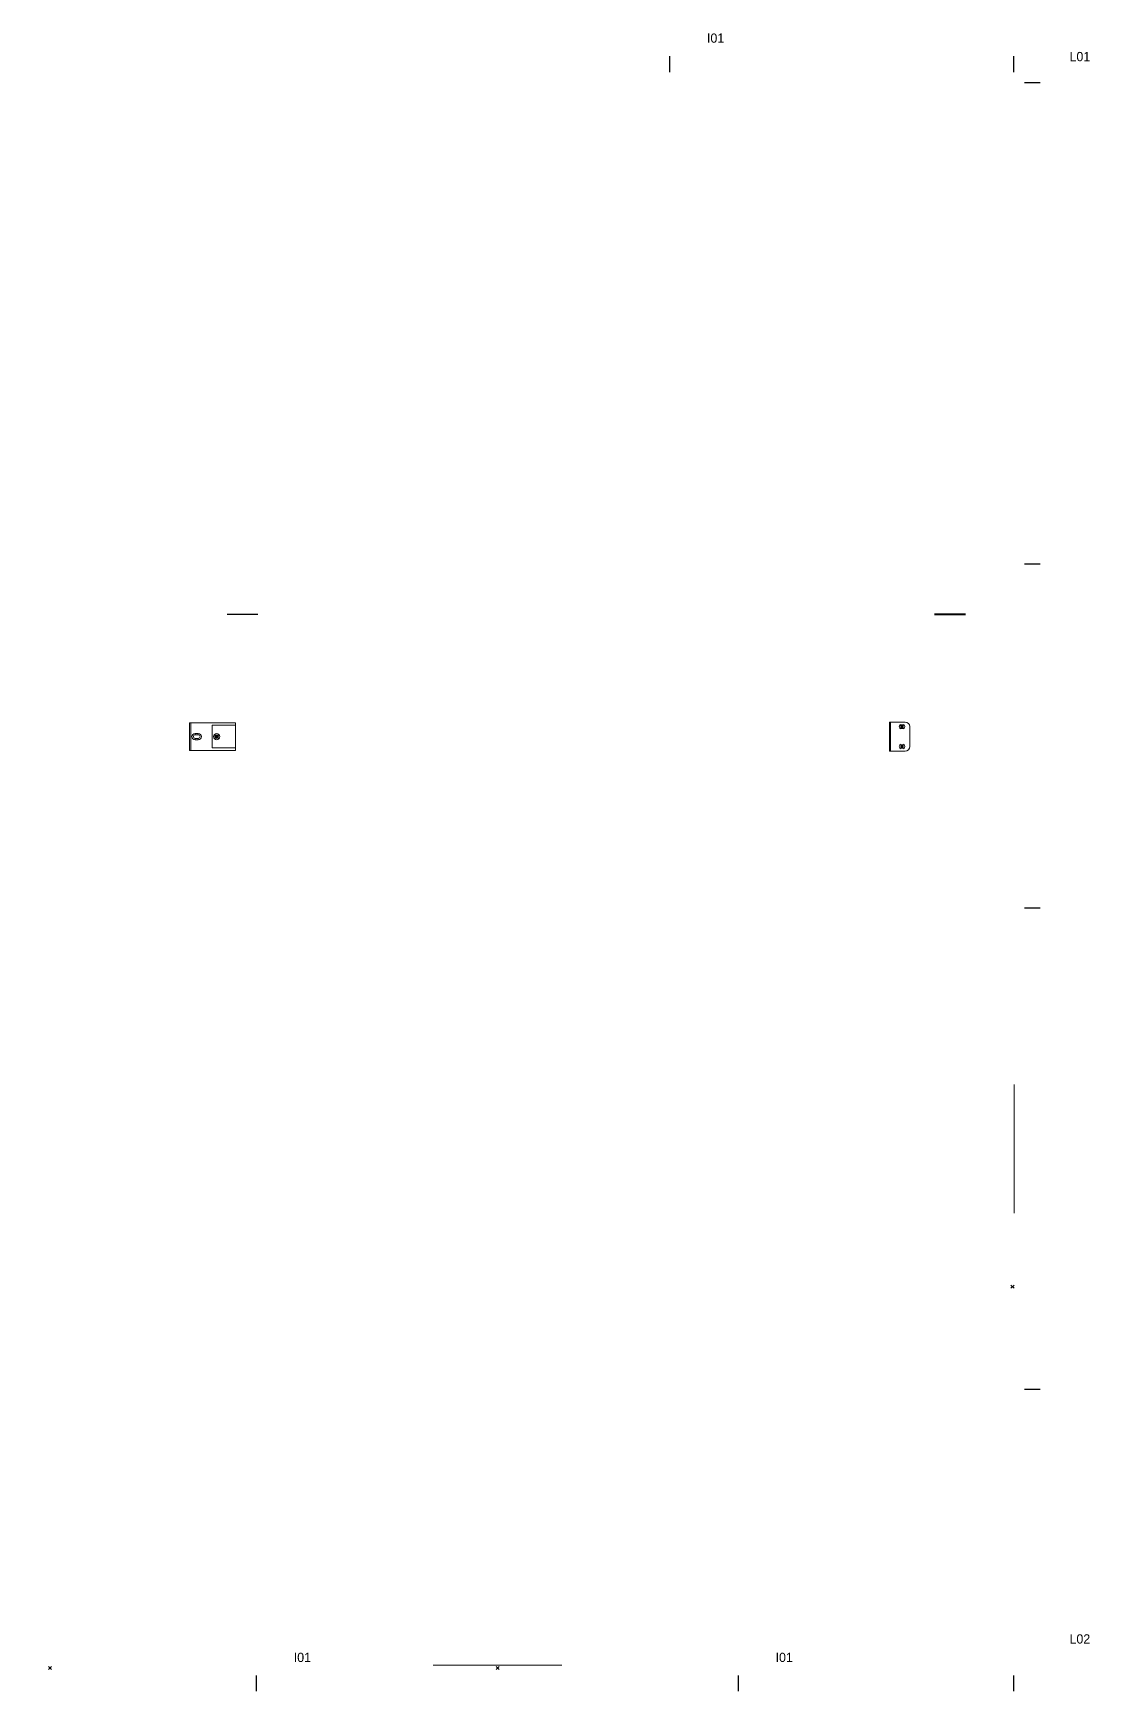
# Model space of a CAD drawing. Header units: inches. Extents: x 162 to 11993, y 18 to 332.
# Drawn here: x 8145.6 to 8237.7, y 41.7 to 187.2 of the extents above; entities that cross this region are included whole.
import ezdxf
from ezdxf.enums import TextEntityAlignment as Align

# ---------------------------------------------------------------- set-up
doc = ezdxf.new("R2010")
doc.units = ezdxf.units.IN
doc.header["$MEASUREMENT"] = 0
for name, color, linetype in [('DD2D_Geometry', 7, 'Continuous'), ('ENFASIS NEW', 7, 'Continuous'), ('Id Unión', 7, 'Continuous'), ('PV-26D', 7, 'Continuous')]:
    doc.layers.add(name, color=color, linetype=linetype)
doc.styles.get("Standard").update_dxf_attribs({"font": 'stylu.ttf'})

# ---------------------------------------------------------------- blocks, each defined once
blk = doc.blocks.new('DD40102466AB')
at = {"color": 1}
for p, q in [((0.0035, -0.0035), (-0.0035, 0.0035)), ((0.0035, 0.0035), (-0.0035, -0.0035))]:
    blk.add_line(p, q, dxfattribs=at)
blk.add_point((0, 0))
blk.add_point((0, 0))
blk.add_point((0, 0), dxfattribs=at)
blk = doc.blocks.new('DD40102442AB')
at = {"color": 1}
for p, q in [((0.0035, -0.0035), (-0.0035, 0.0035)), ((0.0035, 0.0035), (-0.0035, -0.0035))]:
    blk.add_line(p, q, dxfattribs=at)
blk.add_point((0, 0))
blk.add_point((0, 0))
blk.add_point((0, 0), dxfattribs=at)
blk = doc.blocks.new('DD40123072AB')
at = {"layer": 'PV-26D'}
for p, q in [((-0.8175, -0.1166, 0.75), (-0.7495, -0.1166, 0.75)), ((-0.7495, -0.1167, 0.75), (-0.8175, -0.1167, 0.75)), ((0.8175, -0.1166, 0.75), (0.7495, -0.1166, 0.75)), ((0.7495, -0.1167, 0.75), (0.8175, -0.1167, 0.75))]:
    blk.add_line(p, q, dxfattribs=at)
blk = doc.blocks.new('DD305172S')
at = {"color": 0, "linetype": 'Continuous', "lineweight": 0}
for p, q in [((-0.06, 0.0305, 0.722), (-0.0573, 0.0305, 0.722)), ((-0.06, -0.0305, 0.722), (-0.06, 0.0305, 0.722)), ((-0.0573, 0.0305, 0.722), (0.038, 0.0305, 0.722)), ((-0.0573, 0.0305, 0.722), (-0.0573, -0.0305, 0.722)), ((-0.0475, 0.007, 0.722), (-0.0405, 0.007, 0.722)), ((-0.0475, 0.004, 0.722), (-0.0475, 0.007, 0.722)), ((-0.0405, 0.004, 0.722), (-0.0475, 0.004, 0.722)), ((-0.0405, 0.007, 0.722), (-0.0405, 0.004, 0.722)), ((0.038, 0.025, 0.722), (-0.01, 0.025, 0.722)), ((-0.01, -0.025, 0.722), (-0.01, 0.025, 0.722)), ((0.038, 0.0305, 0.722), (0.042, 0.0305, 0.722)), ((0.0393, 0.025, 0.722), (0.038, 0.025, 0.722)), ((0.042, 0.025, 0.722), (0.0393, 0.025, 0.722)), ((0.042, 0.0112, 0.722), (0.042, 0.0305, 0.722)), ((0.042, 0.0096, 0.722), (0.042, 0.0112, 0.722)), ((0.042, -0.0096, 0.722), (0.042, 0.0096, 0.722)), ((1.49, 0.0308, 0.722), (1.49, 0.032, 0.722)), ((1.4935, 0.032, 0.722), (1.49, 0.032, 0.722)), ((1.49, 0.0112, 0.722), (1.49, 0.0308, 0.722)), ((1.49, 0.0096, 0.722), (1.49, 0.0112, 0.722)), ((1.49, -0.0096, 0.722), (1.49, 0.0096, 0.722)), ((1.4927, -0.032, 0.722), (1.4927, 0.032, 0.722)), ((1.525, 0.032, 0.722), (1.4935, 0.032, 0.722)), ((1.5204, 0.026, 0.722), (1.5157, 0.026, 0.722)), ((1.5157, 0.018, 0.722), (1.5204, 0.018, 0.722)), ((1.535, -0.022, 0.722), (1.535, 0.022, 0.722)), ((-0.0573, -0.0305, 0.722), (-0.06, -0.0305, 0.722)), ((-0.0573, -0.0305, 0.722), (0.038, -0.0305, 0.722)), ((-0.0475, -0.004, 0.722), (-0.0475, -0.007, 0.722)), ((-0.0475, -0.004, 0.722), (-0.0405, -0.004, 0.722)), ((-0.0405, -0.007, 0.722), (-0.0475, -0.007, 0.722)), ((-0.0405, -0.007, 0.722), (-0.0405, -0.004, 0.722)), ((-0.01, -0.025, 0.722), (0.038, -0.025, 0.722)), ((0.038, -0.025, 0.722), (0.0393, -0.025, 0.722)), ((0.038, -0.0305, 0.722), (0.042, -0.0305, 0.722)), ((0.0393, -0.025, 0.722), (0.042, -0.025, 0.722)), ((0.042, -0.0112, 0.722), (0.042, -0.0096, 0.722)), ((0.042, -0.0305, 0.722), (0.042, -0.0112, 0.722)), ((1.49, -0.0112, 0.722), (1.49, -0.0096, 0.722)), ((1.49, -0.0308, 0.722), (1.49, -0.0112, 0.722)), ((1.49, -0.032, 0.722), (1.49, -0.0308, 0.722)), ((1.4935, -0.032, 0.722), (1.49, -0.032, 0.722)), ((1.525, -0.032, 0.722), (1.4935, -0.032, 0.722)), ((1.5204, -0.018, 0.722), (1.5157, -0.018, 0.722)), ((1.5157, -0.026, 0.722), (1.5204, -0.026, 0.722))]:
    blk.add_line(p, q, dxfattribs=at)
at = {"color": 1}
for p, q in [((-0.0049, -0.0049, 0.722), (0.0049, 0.0049, 0.722)), ((0.0049, -0.0049, 0.722), (-0.0049, 0.0049, 0.722)), ((1.5131, 0.0171, 0.722), (1.523, 0.0269, 0.722)), ((1.523, 0.0171, 0.722), (1.5131, 0.0269, 0.722)), ((1.5131, -0.0269, 0.722), (1.523, -0.0171, 0.722)), ((1.523, -0.0269, 0.722), (1.5131, -0.0171, 0.722))]:
    blk.add_line(p, q, dxfattribs=at)
at = {"color": 0, "linetype": 'Continuous', "lineweight": 0}
for centre, radius, start, end in [((-0.0475, 0, 0.722), 0.00697, 90, 270), ((-0.0475, 0, 0.722), 0.00397, 90, 270), ((-0.0405, 0, 0.722), 0.00697, 270, 90), ((-0.0405, 0, 0.722), 0.00397, 270, 90), ((0, 0, 0.722), 0.00697, 90, 270), ((0, 0, 0.722), 0.00397, 90, 270), ((0, 0, 0.722), 0.00255, 90, 270), ((0, 0, 0.722), 0.00697, 270, 90), ((0, 0, 0.722), 0.00397, 270, 90), ((0, 0, 0.722), 0.00255, 270, 90), ((1.5157, 0.022, 0.722), 0.00397, 90, 270), ((1.5181, 0.022, 0.722), 0.00255, 90, 270), ((1.5181, 0.022, 0.722), 0.00255, 270, 90), ((1.5204, 0.022, 0.722), 0.00397, 270, 90), ((1.525, 0.022, 0.722), 0.01, 0, 90), ((1.5157, -0.022, 0.722), 0.00397, 90, 270), ((1.5181, -0.022, 0.722), 0.00255, 90, 270), ((1.5181, -0.022, 0.722), 0.00255, 270, 90), ((1.5204, -0.022, 0.722), 0.00397, 270, 90), ((1.525, -0.022, 0.722), 0.01, 270, 0)]:
    blk.add_arc(centre, radius, start, end, dxfattribs=at)
for p in [(0, 0, 0.722), (1.5181, 0.022, 0.722), (1.5181, -0.022, 0.722)]:
    blk.add_point(p)
blk = doc.blocks.new('DD40102436AB')
at = {"color": 1}
for p, q in [((0.0035, -0.0035), (-0.0035, 0.0035)), ((0.0035, 0.0035), (-0.0035, -0.0035))]:
    blk.add_line(p, q, dxfattribs=at)
blk.add_point((0, 0))
blk.add_point((0, 0))
blk.add_point((0, 0), dxfattribs=at)
blk = doc.blocks.new('DD101042423D')
blk.add_line((0, 0.0175), (0, -0.0175))
blk = doc.blocks.new('SPACE_DD10104242')
blk.add_blockref('DD101042423D', (0, 0))
blk = doc.blocks.new('DD101030423D')
blk.add_line((0, 0.0175), (0, -0.0175))
blk = doc.blocks.new('SPACE_DD10103042')
blk.add_blockref('DD101030423D', (0, 0))
blk = doc.blocks.new('DD101024423D')
blk.add_line((0, 0.0175), (0, -0.0175))
blk = doc.blocks.new('SPACE_DD10102442')
blk.add_blockref('DD101024423D', (0, 0))
blk = doc.blocks.new('DD101024303D')
blk.add_line((0, 0.0175), (0, -0.0175))
blk = doc.blocks.new('SPACE_DD10102430')
blk.add_blockref('DD101024303D', (0, 0))
blk = doc.blocks.new('DD101042303D')
blk.add_line((0, 0.0175), (0, -0.0175))
blk = doc.blocks.new('SPACE_DD10104230')
blk.add_blockref('DD101042303D', (0, 0))
blk = doc.blocks.new('DD101036303D')
blk.add_line((0, 0.0175), (0, -0.0175))
blk = doc.blocks.new('SPACE_DD10103630')
blk.add_blockref('DD101036303D', (0, 0))
blk = doc.blocks.new('DD101036423D')
blk.add_line((0, 0.0175), (0, -0.0175))
blk = doc.blocks.new('SPACE_DD10103642')
blk.add_blockref('DD101036423D', (0, 0))
blk = doc.blocks.new('DD20154223')
blk.add_attdef('A', text='', height=0.03).set_placement((0.5285, 0.156, 0.012), align=Align.MIDDLE_CENTER)
blk = doc.blocks.new('DD20114212')
blk.add_attdef('A', text='', height=0.03).set_placement((0.5285, 0.156, 0.012), align=Align.MIDDLE_CENTER)
blk = doc.blocks.new('DD20114206')
blk.add_attdef('A', text='', height=0.03).set_placement((0.5285, 0.076, 0.012), align=Align.MIDDLE_CENTER)
blk = doc.blocks.new('DD20154205')
blk.add_attdef('A', text='', height=0.03).set_placement((0.5285, 0.076, 0.012), align=Align.MIDDLE_CENTER)
blk = doc.blocks.new('DD20114224')
blk.add_attdef('A', text='', height=0.03).set_placement((0.5285, 0.156, 0.012), align=Align.MIDDLE_CENTER)
blk = doc.blocks.new('DD20153023')
blk.add_attdef('A', text='', height=0.03).set_placement((0.376, 0.156, 0.012), align=Align.MIDDLE_CENTER)
blk = doc.blocks.new('DD20113012')
blk.add_attdef('A', text='', height=0.03).set_placement((0.376, 0.156, 0.012), align=Align.MIDDLE_CENTER)
blk = doc.blocks.new('DD20113006')
blk.add_attdef('A', text='', height=0.03).set_placement((0.376, 0.076, 0.012), align=Align.MIDDLE_CENTER)
blk = doc.blocks.new('DD20153029')
blk.add_attdef('A', text='', height=0.03).set_placement((0.376, 0.156, 0.012), align=Align.MIDDLE_CENTER)
blk = doc.blocks.new('DD20154217')
blk.add_attdef('A', text='', height=0.03).set_placement((0.5285, 0.156, 0.012), align=Align.MIDDLE_CENTER)
blk = doc.blocks.new('DD20314212')
at = {"color": 0, "linetype": 'Continuous', "lineweight": 0}
for p, q in [((0.4935, 0.164, 0.012), (0.4935, 0.129, 0.012)), ((0.5635, 0.164, 0.012), (0.4935, 0.164, 0.012)), ((0.5635, 0.129, 0.012), (0.5635, 0.164, 0.012)), ((0.4935, 0.129, 0.012), (0.5635, 0.129, 0.012)), ((0.671, 0.1065, 0.012), (0.386, 0.1065, 0.012)), ((0.386, 0.1065, 0.012), (0.386, 0.0165, 0.012)), ((0.671, 0.0165, 0.012), (0.671, 0.1065, 0.012)), ((0.386, 0.0165, 0.012), (0.671, 0.0165, 0.012))]:
    blk.add_line(p, q, dxfattribs=at)
for centre, start, end in [((0.487, 0.1465, 0.012), 0, 180), ((0.57, 0.1465, 0.012), 0, 180), ((0.487, 0.1465, 0.012), 180, 0), ((0.57, 0.1465, 0.012), 180, 0)]:
    blk.add_arc(centre, 0.00159, start, end, dxfattribs=at)
blk.add_attdef('A', text='', height=0.03).set_placement((0.1483, 0.1978, 0.015), align=Align.MIDDLE_CENTER)
blk = doc.blocks.new('DD20152423')
blk.add_attdef('A', text='', height=0.03).set_placement((0.3, 0.156, 0.012), align=Align.MIDDLE_CENTER)
blk = doc.blocks.new('DD20112412')
blk.add_attdef('A', text='', height=0.03).set_placement((0.3, 0.156, 0.012), align=Align.MIDDLE_CENTER)
blk = doc.blocks.new('DD20112406')
blk.add_attdef('A', text='', height=0.03).set_placement((0.3, 0.076, 0.012), align=Align.MIDDLE_CENTER)
blk = doc.blocks.new('DD20152429')
blk.add_attdef('A', text='', height=0.03).set_placement((0.3, 0.156, 0.012), align=Align.MIDDLE_CENTER)
blk = doc.blocks.new('DD20153005')
blk.add_attdef('A', text='', height=0.03).set_placement((0.376, 0.076, 0.012), align=Align.MIDDLE_CENTER)
blk = doc.blocks.new('DD20113024')
blk.add_attdef('A', text='', height=0.03).set_placement((0.376, 0.156, 0.012), align=Align.MIDDLE_CENTER)
blk = doc.blocks.new('DD20153605')
blk.add_attdef('A', text='', height=0.03).set_placement((0.4525, 0.0721, 0.012), align=Align.MIDDLE_CENTER)
blk = doc.blocks.new('DD20113624')
blk.add_attdef('A', text='', height=0.03).set_placement((0.4525, 0.156, 0.012), align=Align.MIDDLE_CENTER)
blk = doc.blocks.new('DD20113612')
blk.add_attdef('A', text='', height=0.03).set_placement((0.4525, 0.156, 0.012), align=Align.MIDDLE_CENTER)
blk = doc.blocks.new('DD20153623')
blk.add_attdef('A', text='', height=0.03).set_placement((0.4525, 0.156, 0.012), align=Align.MIDDLE_CENTER)
blk = doc.blocks.new('DD20113606')
blk.add_attdef('A', text='', height=0.03).set_placement((0.4525, 0.076, 0.012), align=Align.MIDDLE_CENTER)
blk = doc.blocks.new('DD20153629')
blk.add_attdef('A', text='', height=0.03).set_placement((0.4525, 0.156, 0.012), align=Align.MIDDLE_CENTER)
blk = doc.blocks.new('DD80014214')
blk.add_attdef('A', text='', height=0.03).set_placement((0.5176, 0.1407, 0.009), align=Align.MIDDLE_CENTER)
blk = doc.blocks.new('DD80013014')
blk.add_attdef('A', text='', height=0.03).set_placement((0.3661, 0.1407, 0.009), align=Align.MIDDLE_CENTER)
blk = doc.blocks.new('DD80012414')
blk.add_attdef('A', text='', height=0.03).set_placement((0.3113, 0.1407, 0.009), align=Align.MIDDLE_CENTER)
blk = doc.blocks.new('DD80013614')
blk.add_attdef('A', text='', height=0.03).set_placement((0.5176, 0.1407, 0.009), align=Align.MIDDLE_CENTER)

msp = doc.modelspace()

# ---------------------------------------------------------------- block references
at = {"layer": 'DD2D_Geometry', "extrusion": (0, 1, 2.22045e-16)}
ref = msp.add_blockref('DD20113612', (-8200.86, 22.99, 185.66), dxfattribs=dict(at, xscale=39.3700787401575, yscale=39.3700787401575, zscale=39.3700787401575))
ref.add_attrib('A', 'TR0', dxfattribs={"layer": '0', "extrusion": (0, 1, 2.22045e-16), "height": 1.181}).set_placement((-8183.05, 29.13, 186.14), align=Align.MIDDLE_CENTER)
ref = msp.add_blockref('DD20113606', (-8200.86, 34.76, 185.66), dxfattribs=dict(at, xscale=39.3700787401575, yscale=39.3700787401575, zscale=39.3700787401575))
ref.add_attrib('A', 'TR0', dxfattribs={"layer": '0', "extrusion": (0, 1, 2.22045e-16), "height": 1.181}).set_placement((-8183.05, 37.76, 186.14), align=Align.MIDDLE_CENTER)
ref = msp.add_blockref('DD20153623', (-8200.86, 0, 185.66), dxfattribs=dict(at, xscale=39.3700787401575, yscale=39.3700787401575, zscale=39.3700787401575))
ref.add_attrib('A', 'S', dxfattribs={"layer": '0', "extrusion": (0, 1, 2.22045e-16), "height": 1.18}).set_placement((-8183.05, 6.14, 186.14), align=Align.MIDDLE_CENTER)
at = {"layer": 'DD2D_Geometry', "xscale": 39.3700787401575, "yscale": 39.3700787401575, "zscale": 39.3700787401575}
for name, p, rotation in [('SPACE_DD10103642', (8201.06, 184.55), 180), ('SPACE_DD10103042', (8231.06, 184.55), 180), ('SPACE_DD10104242', (8232.67, 182.93), 270), ('SPACE_DD10103042', (8232.67, 140.93), 270), ('SPACE_DD10104242', (8232.67, 110.93), 270), ('SPACE_DD10102442', (8232.67, 68.92), 270), ('SPACE_DD10103630', (8165.03, 43.29), 180), ('SPACE_DD10104230', (8207.04, 43.29), 180), ('SPACE_DD10102430', (8231.06, 43.29), 180)]:
    msp.add_blockref(name, p, dxfattribs=dict(at, rotation=rotation))
at = {"layer": 'DD2D_Geometry', "extrusion": (0, 1, 2.22045e-16)}
ref = msp.add_blockref('DD20113012', (-8230.86, 22.99, 185.66), dxfattribs=dict(at, xscale=39.3700787401575, yscale=39.3700787401575, zscale=39.3700787401575))
ref.add_attrib('A', 'TR0', dxfattribs={"layer": '0', "extrusion": (0, 1, 2.22045e-16), "height": 1.181}).set_placement((-8216.06, 29.13, 186.14), align=Align.MIDDLE_CENTER)
ref = msp.add_blockref('DD20113006', (-8230.86, 34.76, 185.66), dxfattribs=dict(at, xscale=39.3700787401575, yscale=39.3700787401575, zscale=39.3700787401575))
ref.add_attrib('A', 'TR0', dxfattribs={"layer": '0', "extrusion": (0, 1, 2.22045e-16), "height": 1.181}).set_placement((-8216.06, 37.76, 186.14), align=Align.MIDDLE_CENTER)
ref = msp.add_blockref('DD20153023', (-8230.86, 0, 185.66), dxfattribs=dict(at, xscale=39.3700787401575, yscale=39.3700787401575, zscale=39.3700787401575))
ref.add_attrib('A', 'S', dxfattribs={"layer": '0', "extrusion": (0, 1, 2.22045e-16), "height": 1.18}).set_placement((-8216.06, 6.14, 186.14), align=Align.MIDDLE_CENTER)
ref = msp.add_blockref('DD80013614', (-8201.06, 41.06, 184.31), dxfattribs=dict(at, xscale=39.3700787401575, yscale=39.3700787401575, zscale=39.3700787401575))
ref.add_attrib('A', 'V', dxfattribs={"layer": '0', "extrusion": (0, 1, 2.22045e-16), "height": 1.18}).set_placement((-8180.68, 46.6, 184.67), align=Align.MIDDLE_CENTER)
ref = msp.add_blockref('DD80013014', (-8231.06, 41.06, 184.31), dxfattribs=dict(at, xscale=39.3700787401575, yscale=39.3700787401575, zscale=39.3700787401575))
ref.add_attrib('A', 'V', dxfattribs={"layer": '0', "extrusion": (0, 1, 2.22045e-16), "height": 1.18}).set_placement((-8216.65, 46.6, 184.67), align=Align.MIDDLE_CENTER)
at = {"layer": 'DD2D_Geometry', "extrusion": (-1.22465e-16, -1, 2.22045e-16)}
ref = msp.add_blockref('DD20113624', (8165.23, 5.2, -183.43), dxfattribs=dict(at, xscale=39.3700787401575, yscale=39.3700787401575, zscale=39.3700787401575))
ref.add_attrib('A', 'TR0', dxfattribs={"layer": '0', "extrusion": (-1.22465e-16, -1, 2.22045e-16), "height": 1.181}).set_placement((8183.05, 11.34, -182.96), align=Align.MIDDLE_CENTER)
ref = msp.add_blockref('DD20113612', (8165.23, 28.98, -183.43), dxfattribs=dict(at, xscale=39.3700787401575, yscale=39.3700787401575, zscale=39.3700787401575))
ref.add_attrib('A', 'TR0', dxfattribs={"layer": '0', "extrusion": (-1.22465e-16, -1, 2.22045e-16), "height": 1.181}).set_placement((8183.05, 35.12, -182.96), align=Align.MIDDLE_CENTER)
ref = msp.add_blockref('DD20153605', (8165.23, 0, -183.43), dxfattribs=dict(at, xscale=39.3700787401575, yscale=39.3700787401575, zscale=39.3700787401575))
ref.add_attrib('A', 'S', dxfattribs={"layer": '0', "extrusion": (-1.22465e-16, -1, 2.22045e-16), "height": 1.18}).set_placement((8183.05, 2.84, -182.96), align=Align.MIDDLE_CENTER)
ref = msp.add_blockref('DD20113024', (8201.26, 5.2, -183.43), dxfattribs=dict(at, xscale=39.3700787401575, yscale=39.3700787401575, zscale=39.3700787401575))
ref.add_attrib('A', 'TR0', dxfattribs={"layer": '0', "extrusion": (-1.22465e-16, -1, 2.22045e-16), "height": 1.181}).set_placement((8216.06, 11.34, -182.96), align=Align.MIDDLE_CENTER)
ref = msp.add_blockref('DD20113012', (8201.26, 28.98, -183.43), dxfattribs=dict(at, xscale=39.3700787401575, yscale=39.3700787401575, zscale=39.3700787401575))
ref.add_attrib('A', 'TR0', dxfattribs={"layer": '0', "extrusion": (-1.22465e-16, -1, 2.22045e-16), "height": 1.181}).set_placement((8216.06, 35.12, -182.96), align=Align.MIDDLE_CENTER)
ref = msp.add_blockref('DD20153005', (8201.26, 0, -183.43), dxfattribs=dict(at, xscale=39.3700787401575, yscale=39.3700787401575, zscale=39.3700787401575))
ref.add_attrib('A', 'S', dxfattribs={"layer": '0', "extrusion": (-1.22465e-16, -1, 2.22045e-16), "height": 1.18}).set_placement((8216.06, 2.99, -182.96), align=Align.MIDDLE_CENTER)
at = {"layer": 'DD2D_Geometry', "extrusion": (-1, 0, 2.22045e-16)}
ref = msp.add_blockref('DD20114224', (-182.74, 5.2, -8231.56), dxfattribs=dict(at, xscale=39.3700787401575, yscale=39.3700787401575, zscale=39.3700787401575))
ref.add_attrib('A', 'TR0', dxfattribs={"layer": '0', "extrusion": (-1, 0, 2.22045e-16), "height": 1.181}).set_placement((-161.93, 11.34, -8231.09), align=Align.MIDDLE_CENTER)
ref = msp.add_blockref('DD20114212', (-182.74, 28.98, -8231.56), dxfattribs=dict(at, xscale=39.3700787401575, yscale=39.3700787401575, zscale=39.3700787401575))
ref.add_attrib('A', 'TR0', dxfattribs={"layer": '0', "extrusion": (-1, 0, 2.22045e-16), "height": 1.181}).set_placement((-161.93, 35.12, -8231.09), align=Align.MIDDLE_CENTER)
ref = msp.add_blockref('DD80014214', (-182.93, 41.06, -8232.91), dxfattribs=dict(at, xscale=39.3700787401575, yscale=39.3700787401575, zscale=39.3700787401575))
ref.add_attrib('A', 'V', dxfattribs={"layer": '0', "extrusion": (-1, 0, 2.22045e-16), "height": 1.18}).set_placement((-162.55, 46.6, -8232.55), align=Align.MIDDLE_CENTER)
at = {"layer": 'DD2D_Geometry', "extrusion": (1, -1.22465e-16, 2.22045e-16)}
ref = msp.add_blockref('DD20114212', (141.12, 22.99, 8233.79), dxfattribs=dict(at, xscale=39.3700787401575, yscale=39.3700787401575, zscale=39.3700787401575))
ref.add_attrib('A', 'TR0', dxfattribs={"layer": '0', "extrusion": (1, -1.22465e-16, 2.22045e-16), "height": 1.181}).set_placement((161.93, 29.13, 8234.26), align=Align.MIDDLE_CENTER)
ref = msp.add_blockref('DD20114206', (141.12, 34.76, 8233.79), dxfattribs=dict(at, xscale=39.3700787401575, yscale=39.3700787401575, zscale=39.3700787401575))
ref.add_attrib('A', 'TR0', dxfattribs={"layer": '0', "extrusion": (1, -1.22465e-16, 2.22045e-16), "height": 1.181}).set_placement((161.93, 37.76, 8234.26), align=Align.MIDDLE_CENTER)
at = {"layer": 'DD2D_Geometry', "extrusion": (-1, 0, 2.22045e-16)}
ref = msp.add_blockref('DD20154205', (-182.74, 0, -8231.56), dxfattribs=dict(at, xscale=39.3700787401575, yscale=39.3700787401575, zscale=39.3700787401575))
ref.add_attrib('A', 'S', dxfattribs={"layer": '0', "extrusion": (-1, 0, 2.22045e-16), "height": 1.18}).set_placement((-161.93, 2.99, -8231.09), align=Align.MIDDLE_CENTER)
at = {"layer": 'DD2D_Geometry', "extrusion": (1, -1.22465e-16, 2.22045e-16)}
ref = msp.add_blockref('DD20154223', (141.12, 0, 8233.79), dxfattribs=dict(at, xscale=39.3700787401575, yscale=39.3700787401575, zscale=39.3700787401575))
ref.add_attrib('A', 'S', dxfattribs={"layer": '0', "extrusion": (1, -1.22465e-16, 2.22045e-16), "height": 1.18}).set_placement((161.93, 6.14, 8234.26), align=Align.MIDDLE_CENTER)
at = {"layer": 'DD2D_Geometry', "extrusion": (-1, 0, 2.22045e-16)}
ref = msp.add_blockref('DD20113012', (-140.73, 28.98, -8231.56), dxfattribs=dict(at, xscale=39.3700787401575, yscale=39.3700787401575, zscale=39.3700787401575))
ref.add_attrib('A', 'TR0', dxfattribs={"layer": '0', "extrusion": (-1, 0, 2.22045e-16), "height": 1.181}).set_placement((-125.93, 35.12, -8231.09), align=Align.MIDDLE_CENTER)
ref = msp.add_blockref('DD80013014', (-140.93, 41.06, -8232.91), dxfattribs=dict(at, xscale=39.3700787401575, yscale=39.3700787401575, zscale=39.3700787401575))
ref.add_attrib('A', 'V', dxfattribs={"layer": '0', "extrusion": (-1, 0, 2.22045e-16), "height": 1.18}).set_placement((-126.51, 46.6, -8232.55), align=Align.MIDDLE_CENTER)
at = {"layer": 'DD2D_Geometry', "extrusion": (1, -1.22465e-16, 2.22045e-16)}
ref = msp.add_blockref('DD20113012', (111.12, 22.99, 8233.79), dxfattribs=dict(at, xscale=39.3700787401575, yscale=39.3700787401575, zscale=39.3700787401575))
ref.add_attrib('A', 'TR0', dxfattribs={"layer": '0', "extrusion": (1, -1.22465e-16, 2.22045e-16), "height": 1.181}).set_placement((125.93, 29.13, 8234.26), align=Align.MIDDLE_CENTER)
ref = msp.add_blockref('DD20113006', (111.12, 34.76, 8233.79), dxfattribs=dict(at, xscale=39.3700787401575, yscale=39.3700787401575, zscale=39.3700787401575))
ref.add_attrib('A', 'TR0', dxfattribs={"layer": '0', "extrusion": (1, -1.22465e-16, 2.22045e-16), "height": 1.181}).set_placement((125.93, 37.76, 8234.26), align=Align.MIDDLE_CENTER)
at = {"layer": 'DD2D_Geometry', "extrusion": (-1, 0, 2.22045e-16)}
ref = msp.add_blockref('DD20153029', (-140.73, 0, -8231.56), dxfattribs=dict(at, xscale=39.3700787401575, yscale=39.3700787401575, zscale=39.3700787401575))
ref.add_attrib('A', 'S', dxfattribs={"layer": '0', "extrusion": (-1, 0, 2.22045e-16), "height": 1.18}).set_placement((-125.93, 6.14, -8231.09), align=Align.MIDDLE_CENTER)
at = {"layer": 'DD2D_Geometry', "extrusion": (1, -1.22465e-16, 2.22045e-16)}
ref = msp.add_blockref('DD20153023', (111.12, 0, 8233.79), dxfattribs=dict(at, xscale=39.3700787401575, yscale=39.3700787401575, zscale=39.3700787401575))
ref.add_attrib('A', 'S', dxfattribs={"layer": '0', "extrusion": (1, -1.22465e-16, 2.22045e-16), "height": 1.18}).set_placement((125.93, 6.14, 8234.26), align=Align.MIDDLE_CENTER)
at = {"layer": 'DD2D_Geometry', "extrusion": (-1, 0, 2.22045e-16)}
ref = msp.add_blockref('DD20314212', (-110.73, 16.97, -8231.56), dxfattribs=dict(at, xscale=39.3700787401575, yscale=39.3700787401575, zscale=39.3700787401575))
ref.add_attrib('A', 'S', dxfattribs={"layer": '0', "extrusion": (-1, 0, 2.22045e-16), "height": 1.18}).set_placement((-104.89, 24.76, -8230.97), align=Align.MIDDLE_CENTER)
ref = msp.add_blockref('DD20114212', (-110.73, 28.74, -8231.56), dxfattribs=dict(at, xscale=39.3700787401575, yscale=39.3700787401575, zscale=39.3700787401575))
ref.add_attrib('A', 'TR0', dxfattribs={"layer": '0', "extrusion": (-1, 0, 2.22045e-16), "height": 1.181}).set_placement((-89.92, 34.88, -8231.09), align=Align.MIDDLE_CENTER)
ref = msp.add_blockref('DD20154217', (-110.73, 0, -8231.56), dxfattribs=dict(at, xscale=39.3700787401575, yscale=39.3700787401575, zscale=39.3700787401575))
ref.add_attrib('A', 'S', dxfattribs={"layer": '0', "extrusion": (-1, 0, 2.22045e-16), "height": 1.18}).set_placement((-89.92, 6.14, -8231.09), align=Align.MIDDLE_CENTER)
ref = msp.add_blockref('DD80014214', (-110.93, 41.06, -8232.91), dxfattribs=dict(at, xscale=39.3700787401575, yscale=39.3700787401575, zscale=39.3700787401575))
ref.add_attrib('A', 'V', dxfattribs={"layer": '0', "extrusion": (-1, 0, 2.22045e-16), "height": 1.18}).set_placement((-90.55, 46.6, -8232.55), align=Align.MIDDLE_CENTER)
at = {"layer": 'DD2D_Geometry', "extrusion": (1, -1.22465e-16, 2.22045e-16)}
ref = msp.add_blockref('DD20114212', (69.12, 22.99, 8233.79), dxfattribs=dict(at, xscale=39.3700787401575, yscale=39.3700787401575, zscale=39.3700787401575))
ref.add_attrib('A', 'TR0', dxfattribs={"layer": '0', "extrusion": (1, -1.22465e-16, 2.22045e-16), "height": 1.181}).set_placement((89.92, 29.13, 8234.26), align=Align.MIDDLE_CENTER)
ref = msp.add_blockref('DD20114206', (69.12, 34.76, 8233.79), dxfattribs=dict(at, xscale=39.3700787401575, yscale=39.3700787401575, zscale=39.3700787401575))
ref.add_attrib('A', 'TR0', dxfattribs={"layer": '0', "extrusion": (1, -1.22465e-16, 2.22045e-16), "height": 1.181}).set_placement((89.92, 37.76, 8234.26), align=Align.MIDDLE_CENTER)
ref = msp.add_blockref('DD20154223', (69.12, 0, 8233.79), dxfattribs=dict(at, xscale=39.3700787401575, yscale=39.3700787401575, zscale=39.3700787401575))
ref.add_attrib('A', 'S', dxfattribs={"layer": '0', "extrusion": (1, -1.22465e-16, 2.22045e-16), "height": 1.18}).set_placement((89.92, 6.14, 8234.26), align=Align.MIDDLE_CENTER)
at = {"layer": 'DD2D_Geometry', "extrusion": (-1, 0, 2.22045e-16)}
ref = msp.add_blockref('DD20112412', (-68.72, 28.98, -8231.56), dxfattribs=dict(at, xscale=39.3700787401575, yscale=39.3700787401575, zscale=39.3700787401575))
ref.add_attrib('A', 'TR0', dxfattribs={"layer": '0', "extrusion": (-1, 0, 2.22045e-16), "height": 1.181}).set_placement((-56.91, 35.12, -8231.09), align=Align.MIDDLE_CENTER)
at = {"layer": 'DD2D_Geometry', "extrusion": (1, -1.22465e-16, 2.22045e-16)}
ref = msp.add_blockref('DD20112412', (45.1, 22.99, 8233.79), dxfattribs=dict(at, xscale=39.3700787401575, yscale=39.3700787401575, zscale=39.3700787401575))
ref.add_attrib('A', 'TR0', dxfattribs={"layer": '0', "extrusion": (1, -1.22465e-16, 2.22045e-16), "height": 1.181}).set_placement((56.91, 29.13, 8234.26), align=Align.MIDDLE_CENTER)
ref = msp.add_blockref('DD20112406', (45.1, 34.76, 8233.79), dxfattribs=dict(at, xscale=39.3700787401575, yscale=39.3700787401575, zscale=39.3700787401575))
ref.add_attrib('A', 'TR0', dxfattribs={"layer": '0', "extrusion": (1, -1.22465e-16, 2.22045e-16), "height": 1.181}).set_placement((56.91, 37.76, 8234.26), align=Align.MIDDLE_CENTER)
at = {"layer": 'DD2D_Geometry', "extrusion": (-1, 0, 2.22045e-16)}
ref = msp.add_blockref('DD20152429', (-68.72, 0, -8231.56), dxfattribs=dict(at, xscale=39.3700787401575, yscale=39.3700787401575, zscale=39.3700787401575))
ref.add_attrib('A', 'S', dxfattribs={"layer": '0', "extrusion": (-1, 0, 2.22045e-16), "height": 1.18}).set_placement((-56.91, 6.14, -8231.09), align=Align.MIDDLE_CENTER)
ref = msp.add_blockref('DD80012414', (-68.92, 41.06, -8232.91), dxfattribs=dict(at, xscale=39.3700787401575, yscale=39.3700787401575, zscale=39.3700787401575))
ref.add_attrib('A', 'V', dxfattribs={"layer": '0', "extrusion": (-1, 0, 2.22045e-16), "height": 1.18}).set_placement((-56.66, 46.6, -8232.55), align=Align.MIDDLE_CENTER)
at = {"layer": 'DD2D_Geometry', "extrusion": (1, -1.22465e-16, 2.22045e-16)}
ref = msp.add_blockref('DD20152423', (45.1, 0, 8233.79), dxfattribs=dict(at, xscale=39.3700787401575, yscale=39.3700787401575, zscale=39.3700787401575))
ref.add_attrib('A', 'S', dxfattribs={"layer": '0', "extrusion": (1, -1.22465e-16, 2.22045e-16), "height": 1.18}).set_placement((56.91, 6.14, 8234.26), align=Align.MIDDLE_CENTER)
at = {"layer": 'DD2D_Geometry', "extrusion": (0, 1, 2.22045e-16)}
ref = msp.add_blockref('DD20153629', (-8164.84, 0, 44.4), dxfattribs=dict(at, xscale=39.3700787401575, yscale=39.3700787401575, zscale=39.3700787401575))
ref.add_attrib('A', 'S', dxfattribs={"layer": '0', "extrusion": (0, 1, 2.22045e-16), "height": 1.18}).set_placement((-8147.02, 6.14, 44.88), align=Align.MIDDLE_CENTER)
ref = msp.add_blockref('DD20314212', (-8206.85, 16.97, 44.4), dxfattribs=dict(at, xscale=39.3700787401575, yscale=39.3700787401575, zscale=39.3700787401575))
ref.add_attrib('A', 'S', dxfattribs={"layer": '0', "extrusion": (0, 1, 2.22045e-16), "height": 1.18}).set_placement((-8201.01, 24.76, 44.99), align=Align.MIDDLE_CENTER)
ref = msp.add_blockref('DD20154217', (-8206.85, 0, 44.4), dxfattribs=dict(at, xscale=39.3700787401575, yscale=39.3700787401575, zscale=39.3700787401575))
ref.add_attrib('A', 'S', dxfattribs={"layer": '0', "extrusion": (0, 1, 2.22045e-16), "height": 1.18}).set_placement((-8186.04, 6.14, 44.88), align=Align.MIDDLE_CENTER)
ref = msp.add_blockref('DD20152429', (-8230.86, 0, 44.4), dxfattribs=dict(at, xscale=39.3700787401575, yscale=39.3700787401575, zscale=39.3700787401575))
ref.add_attrib('A', 'S', dxfattribs={"layer": '0', "extrusion": (0, 1, 2.22045e-16), "height": 1.18}).set_placement((-8219.05, 6.14, 44.88), align=Align.MIDDLE_CENTER)
at = {"layer": 'DD2D_Geometry', "extrusion": (-1.22465e-16, -1, 2.22045e-16)}
ref = msp.add_blockref('DD20113606', (8129.21, 22.99, -42.17), dxfattribs=dict(at, xscale=39.3700787401575, yscale=39.3700787401575, zscale=39.3700787401575))
ref.add_attrib('A', 'TR0', dxfattribs={"layer": '0', "extrusion": (-1.22465e-16, -1, 2.22045e-16), "height": 1.181}).set_placement((8147.02, 25.98, -41.7), align=Align.MIDDLE_CENTER)
ref = msp.add_blockref('DD20153623', (8129.21, 0, -42.17), dxfattribs=dict(at, xscale=39.3700787401575, yscale=39.3700787401575, zscale=39.3700787401575))
ref.add_attrib('A', 'S', dxfattribs={"layer": '0', "extrusion": (-1.22465e-16, -1, 2.22045e-16), "height": 1.18}).set_placement((8147.02, 6.14, -41.7), align=Align.MIDDLE_CENTER)
ref = msp.add_blockref('DD20114206', (8165.23, 22.99, -42.17), dxfattribs=dict(at, xscale=39.3700787401575, yscale=39.3700787401575, zscale=39.3700787401575))
ref.add_attrib('A', 'TR0', dxfattribs={"layer": '0', "extrusion": (-1.22465e-16, -1, 2.22045e-16), "height": 1.181}).set_placement((8186.04, 25.98, -41.7), align=Align.MIDDLE_CENTER)
ref = msp.add_blockref('DD20154223', (8165.23, 0, -42.17), dxfattribs=dict(at, xscale=39.3700787401575, yscale=39.3700787401575, zscale=39.3700787401575))
ref.add_attrib('A', 'S', dxfattribs={"layer": '0', "extrusion": (-1.22465e-16, -1, 2.22045e-16), "height": 1.18}).set_placement((8186.04, 6.14, -41.7), align=Align.MIDDLE_CENTER)
ref = msp.add_blockref('DD20112406', (8207.24, 22.99, -42.17), dxfattribs=dict(at, xscale=39.3700787401575, yscale=39.3700787401575, zscale=39.3700787401575))
ref.add_attrib('A', 'TR0', dxfattribs={"layer": '0', "extrusion": (-1.22465e-16, -1, 2.22045e-16), "height": 1.181}).set_placement((8219.05, 25.98, -41.7), align=Align.MIDDLE_CENTER)
ref = msp.add_blockref('DD20152423', (8207.24, 0, -42.17), dxfattribs=dict(at, xscale=39.3700787401575, yscale=39.3700787401575, zscale=39.3700787401575))
ref.add_attrib('A', 'S', dxfattribs={"layer": '0', "extrusion": (-1.22465e-16, -1, 2.22045e-16), "height": 1.18}).set_placement((8219.05, 6.14, -41.7), align=Align.MIDDLE_CENTER)
at = {"layer": 'ENFASIS NEW', "xscale": 39.3700787401575, "yscale": 39.3700787401575, "zscale": 39.3700787401575}
for name, p in [('DD40123072AB', (8194.64, 141.15)), ('DD305172S', (8161.54, 125.89))]:
    msp.add_blockref(name, p, dxfattribs=at)
for name, p, rotation in [('DD40102466AB', (8230.93, 77.9), 270), ('DD40102436AB', (8147.02, 44.64), 180), ('DD40102442AB', (8186.04, 44.64), 180)]:
    msp.add_blockref(name, p, dxfattribs=dict(at, rotation=rotation))

# ---------------------------------------------------------------- texts
at = {"layer": 'Id Unión'}
for s, p in [('I01', (8204.3, 186.42)), ('L01', (8235.91, 184.81)), ('L02', (8235.91, 46.77)), ('I01', (8168.27, 45.16)), ('I01', (8210.28, 45.16))]:
    msp.add_text(s, height=0.807, dxfattribs=at).set_placement(p)

doc.saveas('drawing.dxf')
